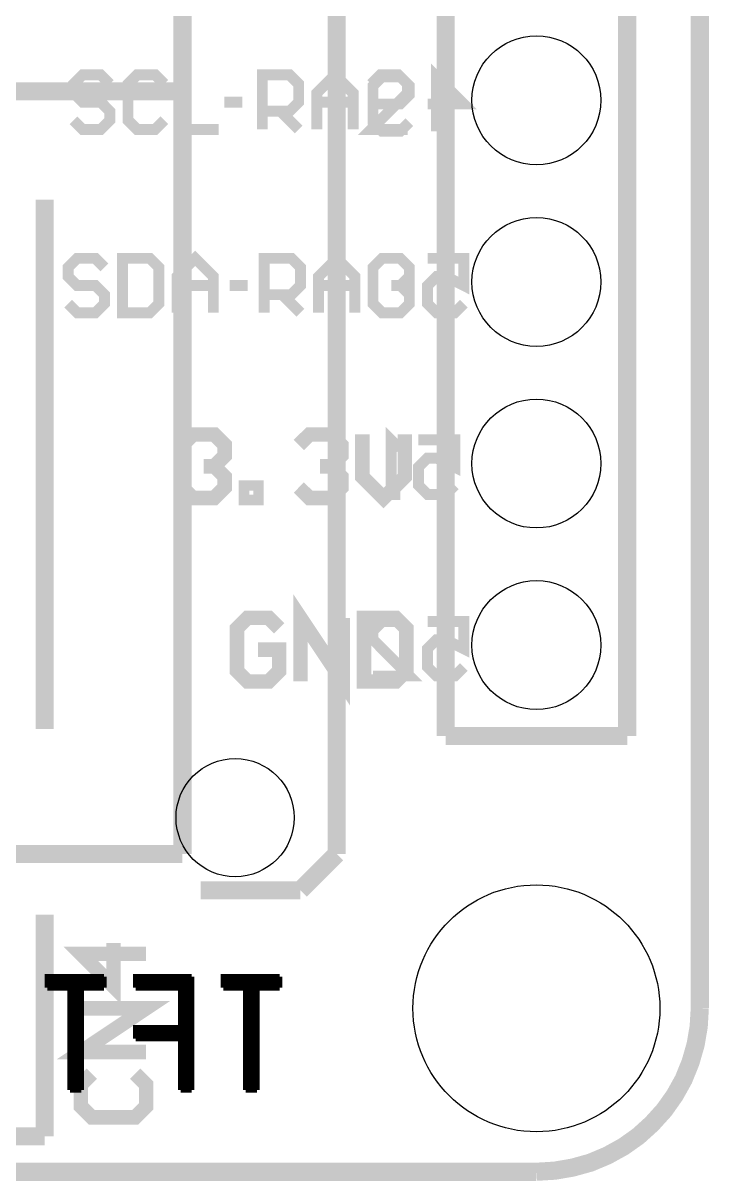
# Model space of a CAD drawing. Extents: x -0.81 to 1.58, y -0.19 to 3.
# Drawn here: x 1.202 to 1.58, y -0.085 to 0.552 of the extents above; entities that cross this region are included whole.
import ezdxf

# ---------------------------------------------------------------- set-up
doc = ezdxf.new("R2010")
doc.units = 0
doc.layers.get('0').update_dxf_attribs({"linetype": 'CONTINUOUS'})
for name, color, linetype in [('MIKROMEDIAFORDSPIC33EP_V100_GM1', 12, 'CONTINUOUS'), ('MIKROMEDIAFORPIC32_V110_GBO', 3, 'CONTINUOUS'), ('MIKROMEDIAFORPIC32_V110_GBS', 5, 'CONTINUOUS'), ('MIKROMEDIAFORPIC32_V110_GKO', 9, 'CONTINUOUS'), ('MIKROMEDIAFORPIC32_V110_GTO', 11, 'CONTINUOUS')]:
    doc.layers.add(name, color=color, linetype=linetype)

# ---------------------------------------------------------------- blocks, each defined once
blk = doc.blocks.new('ROUND_208')
blk.add_circle((0, 0), 0.03255)
blk = doc.blocks.new('ROUND_209')
blk.add_circle((0, 0), 0.0355)
blk = doc.blocks.new('ROUND_213')
blk.add_circle((0, 0), 0.068)

msp = doc.modelspace()

# ---------------------------------------------------------------- linework, layer by layer
at = {"layer": 'MIKROMEDIAFORDSPIC33EP_V100_GM1', "const_width": 0.01}
for points in [[(1.375, 0.095), (1.375, 2.825)], [(1.29, 0.515), (1.29, 0.625)], [(-0.52, 0.515), (1.29, 0.515)], [(1.29, 0.095), (1.29, 0.515)], [(0.99, 0.095), (1.29, 0.095)], [(1.355, 0.075), (1.375, 0.095)], [(1.3, 0.075), (1.355, 0.075)]]:
    msp.add_lwpolyline(points, dxfattribs=at)
at = {"layer": 'MIKROMEDIAFORPIC32_V110_GBO'}
for points, const_width in [([(1.29, 0.515), (1.29, 0.625)], 0.01), ([(1.43, 0.493), (1.43, 0.523), (1.445, 0.508), (1.425, 0.508)], 0.006), ([(1.415, 0.498), (1.41, 0.493), (1.4, 0.493), (1.395, 0.498), (1.395, 0.518), (1.4, 0.523), (1.41, 0.523), (1.415, 0.518), (1.415, 0.513), (1.41, 0.508), (1.395, 0.508)], 0.006), ([(1.415, 0.418), (1.41, 0.423), (1.4, 0.423), (1.395, 0.418), (1.395, 0.398), (1.4, 0.393), (1.41, 0.393), (1.415, 0.398), (1.415, 0.418)], 0.006), ([(1.425, 0.423), (1.445, 0.423), (1.445, 0.408), (1.435, 0.413), (1.43, 0.413), (1.425, 0.408), (1.425, 0.398), (1.43, 0.393), (1.44, 0.393), (1.445, 0.398)], 0.006), ([(1.41, 0.293), (1.4, 0.293), (1.405, 0.293), (1.405, 0.323), (1.41, 0.318)], 0.006), ([(1.42, 0.323), (1.44, 0.323), (1.44, 0.308), (1.43, 0.313), (1.425, 0.313), (1.42, 0.308), (1.42, 0.298), (1.425, 0.293), (1.435, 0.293), (1.44, 0.298)], 0.006), ([(1.395, 0.193), (1.415, 0.193), (1.395, 0.213), (1.395, 0.218), (1.4, 0.223), (1.41, 0.223), (1.415, 0.218)], 0.006), ([(1.425, 0.223), (1.445, 0.223), (1.445, 0.208), (1.435, 0.213), (1.43, 0.213), (1.425, 0.208), (1.425, 0.198), (1.43, 0.193), (1.44, 0.193), (1.445, 0.198)], 0.006), ([(1.2156, 0.0213), (1.2156, 0.0274), (1.2467, 0.0274)], 0.003), ([(1.2156, 0.025), (1.2467, 0.025)], 0.003), ([(1.2467, 0.0213), (1.2467, 0.0274)], 0.003), ([(1.2642, 0.0213), (1.2642, 0.0274), (1.295, 0.0274)], 0.003), ([(1.2642, 0.025), (1.295, 0.025)], 0.003), ([(1.295, -0.035), (1.295, 0.0274)], 0.003), ([(1.3125, 0.0213), (1.3125, 0.0274), (1.3435, 0.0274)], 0.003), ([(1.3125, 0.025), (1.3435, 0.025)], 0.003), ([(1.3435, 0.0213), (1.3435, 0.0274)], 0.003), ([(1.2156, 0.022), (1.2467, 0.022)], 0.003), ([(1.2156, 0.0213), (1.2281, 0.0213)], 0.003), ([(1.2281, -0.035), (1.2281, 0.0213)], 0.003), ([(1.2281, 0.019), (1.2342, 0.019)], 0.003), ([(1.2342, 0.0213), (1.2467, 0.0213)], 0.003), ([(1.2342, -0.035), (1.2342, 0.0213)], 0.003), ([(1.2642, 0.022), (1.295, 0.022)], 0.003), ([(1.2642, -0.0067), (1.2642, -0.0006), (1.289, -0.0006), (1.289, 0.0213)], 0.003), ([(1.2642, 0.0213), (1.289, 0.0213)], 0.003), ([(1.289, 0.019), (1.295, 0.019)], 0.003), ([(1.3125, 0.022), (1.3435, 0.022)], 0.003), ([(1.3125, 0.0213), (1.3249, 0.0213)], 0.003), ([(1.3249, -0.035), (1.3249, 0.0213)], 0.003), ([(1.3249, 0.019), (1.3311, 0.019)], 0.003), ([(1.3311, 0.0213), (1.3435, 0.0213)], 0.003), ([(1.3311, -0.035), (1.3311, 0.0213)], 0.003), ([(1.2281, 0.016), (1.2342, 0.016)], 0.003), ([(1.2281, 0.013), (1.2342, 0.013)], 0.003), ([(1.289, 0.016), (1.295, 0.016)], 0.003), ([(1.289, 0.013), (1.295, 0.013)], 0.003), ([(1.3249, 0.016), (1.3311, 0.016)], 0.003), ([(1.3249, 0.013), (1.3311, 0.013)], 0.003), ([(1.2281, 0.01), (1.2342, 0.01)], 0.003), ([(1.2281, 0.007), (1.2342, 0.007)], 0.003), ([(1.289, 0.01), (1.295, 0.01)], 0.003), ([(1.289, 0.007), (1.295, 0.007)], 0.003), ([(1.3249, 0.01), (1.3311, 0.01)], 0.003), ([(1.3249, 0.007), (1.3311, 0.007)], 0.003), ([(1.2281, 0.004), (1.2342, 0.004)], 0.003), ([(1.2281, 0.001), (1.2342, 0.001)], 0.003), ([(1.289, 0.004), (1.295, 0.004)], 0.003), ([(1.289, 0.001), (1.295, 0.001)], 0.003), ([(1.3249, 0.004), (1.3311, 0.004)], 0.003), ([(1.3249, 0.001), (1.3311, 0.001)], 0.003), ([(1.2281, -0.002), (1.2342, -0.002)], 0.003), ([(1.2281, -0.005), (1.2342, -0.005)], 0.003), ([(1.2642, -0.002), (1.295, -0.002)], 0.003), ([(1.2642, -0.005), (1.295, -0.005)], 0.003), ([(1.2642, -0.0067), (1.289, -0.0067)], 0.003), ([(1.289, -0.035), (1.289, -0.0067)], 0.003), ([(1.3249, -0.002), (1.3311, -0.002)], 0.003), ([(1.3249, -0.005), (1.3311, -0.005)], 0.003), ([(1.2281, -0.008), (1.2342, -0.008)], 0.003), ([(1.2281, -0.011), (1.2342, -0.011)], 0.003), ([(1.2281, -0.014), (1.2342, -0.014)], 0.003), ([(1.289, -0.008), (1.295, -0.008)], 0.003), ([(1.289, -0.011), (1.295, -0.011)], 0.003), ([(1.289, -0.014), (1.295, -0.014)], 0.003), ([(1.3249, -0.008), (1.3311, -0.008)], 0.003), ([(1.3249, -0.011), (1.3311, -0.011)], 0.003), ([(1.3249, -0.014), (1.3311, -0.014)], 0.003), ([(1.2281, -0.017), (1.2342, -0.017)], 0.003), ([(1.2281, -0.02), (1.2342, -0.02)], 0.003), ([(1.289, -0.017), (1.295, -0.017)], 0.003), ([(1.289, -0.02), (1.295, -0.02)], 0.003), ([(1.3249, -0.017), (1.3311, -0.017)], 0.003), ([(1.3249, -0.02), (1.3311, -0.02)], 0.003), ([(1.2281, -0.023), (1.2342, -0.023)], 0.003), ([(1.2281, -0.026), (1.2342, -0.026)], 0.003), ([(1.289, -0.023), (1.295, -0.023)], 0.003), ([(1.289, -0.026), (1.295, -0.026)], 0.003), ([(1.3249, -0.023), (1.3311, -0.023)], 0.003), ([(1.3249, -0.026), (1.3311, -0.026)], 0.003), ([(1.2281, -0.029), (1.2342, -0.029)], 0.003), ([(1.2281, -0.032), (1.2342, -0.032)], 0.003), ([(1.289, -0.029), (1.295, -0.029)], 0.003), ([(1.289, -0.032), (1.295, -0.032)], 0.003), ([(1.3249, -0.029), (1.3311, -0.029)], 0.003), ([(1.3249, -0.032), (1.3311, -0.032)], 0.003), ([(1.2281, -0.035), (1.2342, -0.035)], 0.003), ([(1.289, -0.035), (1.295, -0.035)], 0.003), ([(1.3249, -0.035), (1.3311, -0.035)], 0.003)]:
    msp.add_lwpolyline(points, dxfattribs=dict(at, const_width=const_width))
at = {"layer": 'MIKROMEDIAFORPIC32_V110_GKO', "const_width": 0.01}
for points in [[(1.575, 0.01), (1.575, 2.91)], [(1.485, -0.08), (1.4951, -0.0794), (1.505, -0.0777), (1.5147, -0.075), (1.524, -0.0711), (1.5329, -0.0662), (1.5411, -0.0604), (1.5486, -0.0536), (1.5554, -0.0461), (1.5612, -0.0379), (1.5661, -0.0291), (1.5699, -0.0197), (1.5727, -0.01), (1.5744, -0.0001), (1.575, 0.01)], [(0.685, -0.08), (1.485, -0.08)]]:
    msp.add_lwpolyline(points, dxfattribs=at)
at = {"layer": 'MIKROMEDIAFORPIC32_V110_GTO'}
for points, const_width in [([(1.435, 2.76), (1.435, 0.16)], 0.01), ([(1.535, 0.16), (1.535, 2.76)], 0.01), ([(1.25, 0.519), (1.245, 0.524), (1.235, 0.524), (1.23, 0.519), (1.23, 0.514), (1.235, 0.509), (1.245, 0.509), (1.25, 0.504), (1.25, 0.499), (1.245, 0.494), (1.235, 0.494), (1.23, 0.499)], 0.006), ([(1.28, 0.519), (1.275, 0.524), (1.265, 0.524), (1.26, 0.519), (1.26, 0.499), (1.265, 0.494), (1.275, 0.494), (1.28, 0.499)], 0.006), ([(1.29, 0.524), (1.29, 0.494), (1.31, 0.494)], 0.006), ([(1.334, 0.494), (1.334, 0.524), (1.349, 0.524), (1.354, 0.519), (1.354, 0.509), (1.349, 0.504), (1.334, 0.504)], 0.006), ([(1.364, 0.494), (1.364, 0.514), (1.374, 0.524), (1.384, 0.514), (1.384, 0.494), (1.384, 0.509), (1.364, 0.509)], 0.006), ([(1.414, 0.494), (1.394, 0.494), (1.414, 0.514), (1.414, 0.519), (1.409, 0.524), (1.399, 0.524), (1.394, 0.519)], 0.006), ([(1.313, 0.509), (1.323, 0.509)], 0.006), ([(1.344, 0.504), (1.354, 0.494)], 0.006), ([(1.2141, 0.1639), (1.2141, 0.4553)], 0.01), ([(1.287, 0.393), (1.287, 0.413), (1.297, 0.423), (1.307, 0.413), (1.307, 0.393), (1.307, 0.408), (1.287, 0.408)], 0.006), ([(1.365, 0.393), (1.365, 0.413), (1.375, 0.423), (1.385, 0.413), (1.385, 0.393), (1.385, 0.408), (1.365, 0.408)], 0.006), ([(1.247, 0.418), (1.242, 0.423), (1.232, 0.423), (1.227, 0.418), (1.227, 0.413), (1.232, 0.408), (1.242, 0.408), (1.247, 0.403), (1.247, 0.398), (1.242, 0.393), (1.232, 0.393), (1.227, 0.398)], 0.006), ([(1.257, 0.423), (1.257, 0.393), (1.272, 0.393), (1.277, 0.398), (1.277, 0.418), (1.272, 0.423), (1.257, 0.423)], 0.006), ([(1.335, 0.393), (1.335, 0.423), (1.35, 0.423), (1.355, 0.418), (1.355, 0.408), (1.35, 0.403), (1.335, 0.403)], 0.006), ([(1.395, 0.418), (1.4, 0.423), (1.41, 0.423), (1.415, 0.418), (1.415, 0.413), (1.41, 0.408), (1.405, 0.408), (1.41, 0.408), (1.415, 0.403), (1.415, 0.398), (1.41, 0.393), (1.4, 0.393), (1.395, 0.398)], 0.006), ([(1.316, 0.408), (1.326, 0.408)], 0.006), ([(1.345, 0.403), (1.355, 0.393)], 0.006), ([(1.29, 0.3202), (1.2958, 0.326), (1.3075, 0.326), (1.3133, 0.3202), (1.3133, 0.3143), (1.3075, 0.3085), (1.3017, 0.3085), (1.3075, 0.3085), (1.3133, 0.3027), (1.3133, 0.2968), (1.3075, 0.291), (1.2958, 0.291), (1.29, 0.2968)], 0.008), ([(1.3541, 0.3202), (1.36, 0.326), (1.3716, 0.326), (1.3775, 0.3202), (1.3775, 0.3143), (1.3716, 0.3085), (1.3658, 0.3085), (1.3716, 0.3085), (1.3775, 0.3027), (1.3775, 0.2968), (1.3716, 0.291), (1.36, 0.291), (1.3541, 0.2968)], 0.008), ([(1.3891, 0.326), (1.3891, 0.3027), (1.4008, 0.291), (1.4125, 0.3027), (1.4125, 0.326)], 0.008), ([(1.325, 0.291), (1.325, 0.2968), (1.3308, 0.2968), (1.3308, 0.291), (1.325, 0.291)], 0.008), ([(1.355, 0.19), (1.355, 0.225), (1.3783, 0.19), (1.3783, 0.225)], 0.008), ([(1.3433, 0.2192), (1.3375, 0.225), (1.3258, 0.225), (1.32, 0.2192), (1.32, 0.1958), (1.3258, 0.19), (1.3375, 0.19), (1.3433, 0.1958), (1.3433, 0.2075), (1.3317, 0.2075)], 0.008), ([(1.39, 0.225), (1.39, 0.19), (1.4075, 0.19), (1.4133, 0.1958), (1.4133, 0.2192), (1.4075, 0.225), (1.39, 0.225)], 0.008), ([(1.435, 0.16), (1.535, 0.16)], 0.01), ([(1.2141, -0.0605), (1.2141, 0.0616)], 0.01), ([(1.27, 0.04), (1.234, 0.04), (1.252, 0.022), (1.252, 0.046)], 0.008), ([(1.27, -0.014), (1.234, -0.014), (1.27, 0.01), (1.234, 0.01)], 0.008), ([(1.24, -0.026), (1.234, -0.032), (1.234, -0.044), (1.24, -0.05), (1.264, -0.05), (1.27, -0.044), (1.27, -0.032), (1.264, -0.026)], 0.008), ([(1.0858, -0.0605), (1.2141, -0.0605)], 0.01)]:
    msp.add_lwpolyline(points, dxfattribs=dict(at, const_width=const_width))

# ---------------------------------------------------------------- block references
at = {"layer": 'MIKROMEDIAFORPIC32_V110_GBS'}
for name, p in [('ROUND_209', (1.485, 0.51)), ('ROUND_209', (1.485, 0.41)), ('ROUND_209', (1.485, 0.31)), ('ROUND_209', (1.485, 0.21)), ('ROUND_208', (1.319, 0.115)), ('ROUND_213', (1.485, 0.01))]:
    msp.add_blockref(name, p, dxfattribs=at)

doc.saveas('drawing.dxf')
